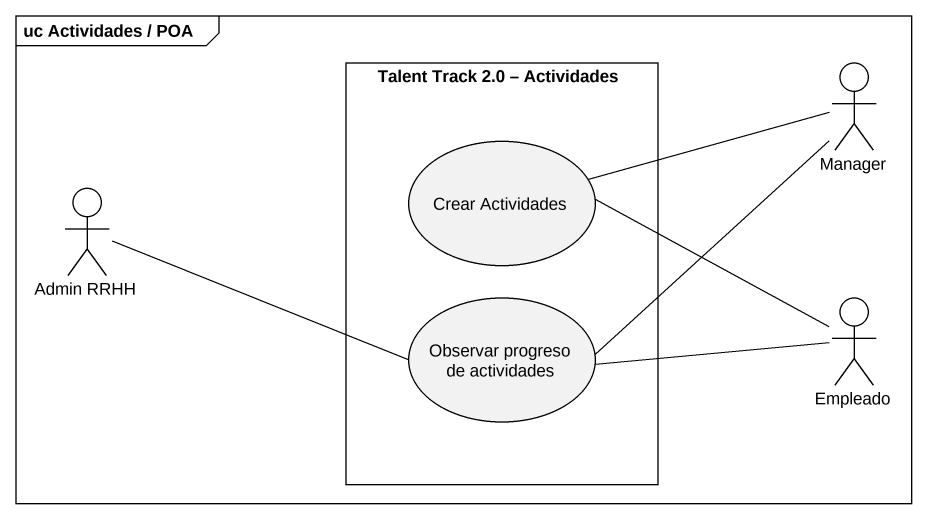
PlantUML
@startuml
mainframe uc Actividades / POA
rectangle "Talent Track 2.0 – Actividades" as Talent_Track_2_0_Actividades {
  usecase "Crear Actividades" as Crear_Actividades
  usecase "Observar progreso de actividades" as Observar_progreso_de
}
actor Manager
actor "Admin RRHH" as Admin_RRHH
actor Empleado
Manager -left- Crear_Actividades
Manager -- Observar_progreso_de
Admin_RRHH -right- Observar_progreso_de
Empleado -left- Crear_Actividades
Empleado -left- Observar_progreso_de
@enduml
